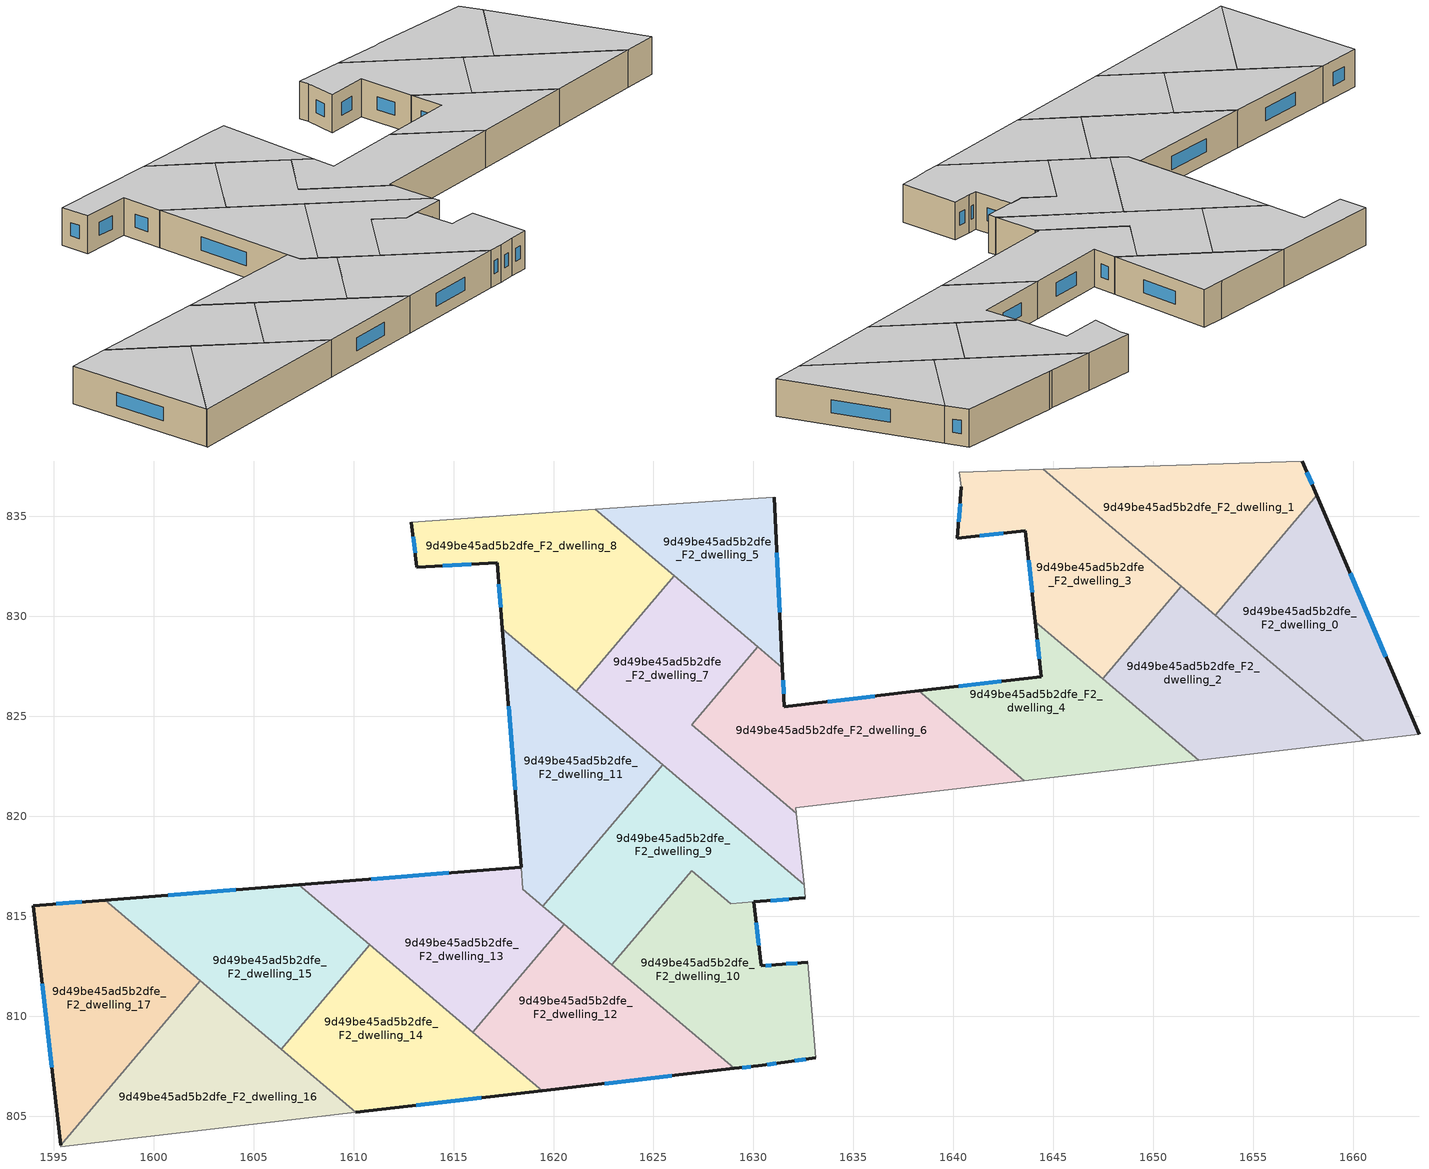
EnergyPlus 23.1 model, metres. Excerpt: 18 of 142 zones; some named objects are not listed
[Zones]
9d49be45ad5b2dfe_F2_dwelling_0
 floor to 9d49be45ad5b2dfe_F1_dwelling_0 (EU_floor_Construction): 1658.18,836.04 1663.29,824.1 1660.53,823.78 1653.11,830.06 z6
 wall outside (EU_wall_Construction): 1663.29,824.1 1658.18,836.04 z6:9
 wall to 9d49be45ad5b2dfe_F2_dwelling_1 (EU_wall_Construction): 1658.18,836.04 1653.11,830.06 z6:9
 wall adiabatic (EU_wall_Construction): 1660.53,823.78 1663.29,824.1 z6:9
 wall to 9d49be45ad5b2dfe_F2_dwelling_2 (EU_wall_Construction): 1653.11,830.06 1660.53,823.78 z6:9
 window (EU_Window_Construction): 1661.63,827.99 1659.84,832.16 z6.98:8.02
 ceiling to 9d49be45ad5b2dfe_F3_dwelling_0 (EU_floor_Construction): 1663.29,824.1 1658.18,836.04 1653.11,830.06 1660.53,823.78 z9
9d49be45ad5b2dfe_F2_dwelling_1
 floor to 9d49be45ad5b2dfe_F1_dwelling_1 (EU_floor_Construction): 1657.45,837.75 1658.18,836.04 1653.11,830.06 1644.51,837.35 1648.53,837.48 1648.76,837.49 z6
 wall outside (EU_wall_Construction): 1658.18,836.04 1657.45,837.75 z6:9
 wall adiabatic (EU_wall_Construction): 1657.45,837.75 1648.76,837.49 1648.53,837.48 1644.51,837.35 z6:9
 wall to 9d49be45ad5b2dfe_F2_dwelling_3 (EU_wall_Construction): 1644.51,837.35 1651.4,831.51 z6:9
 wall to 9d49be45ad5b2dfe_F2_dwelling_2 (EU_wall_Construction): 1651.4,831.51 1653.11,830.06 z6:9
 window (EU_Window_Construction): 1657.94,836.6 1657.69,837.2 z6.98:8.02
 ceiling to 9d49be45ad5b2dfe_F3_dwelling_1 (EU_floor_Construction): 1653.11,830.06 1658.18,836.04 1657.45,837.75 1648.76,837.49 1648.53,837.48 1644.51,837.35 z9
9d49be45ad5b2dfe_F2_dwelling_10
 floor to 9d49be45ad5b2dfe_F1_dwelling_10 (EU_floor_Construction): 1630.01,815.71 1630.39,812.51 1631.11,812.57 1632.71,812.69 1633.11,807.91 1631.56,807.7 1630.25,807.52 1629.05,807.38 1622.92,812.57 1626.91,817.28 1628.87,815.62 z6
 wall outside (EU_wall_Construction): 1632.71,812.69 1631.11,812.57 1630.39,812.51 1630.01,815.71 / 1629.05,807.38 1630.25,807.52 1631.56,807.7 1633.11,807.91 z6:9
 wall adiabatic (EU_wall_Construction): 1633.11,807.91 1632.71,812.69 z6:9
 wall to 9d49be45ad5b2dfe_F2_dwelling_9 (EU_wall_Construction): 1630.01,815.71 1628.87,815.62 / 1628.86,815.62 1626.91,817.28 1622.92,812.57 z6:9
 wall to 9d49be45ad5b2dfe_F2_dwelling_12 (EU_wall_Construction): 1622.92,812.57 1629.05,807.38 z6:9
 window (EU_Window_Construction): 1632.19,812.65 1631.63,812.61 / 1632.07,807.77 1632.61,807.84 / 1630.68,807.58 1631.14,807.64 / 1629.44,807.43 1629.86,807.48 / 1630.27,813.55 1630.14,814.67 / 1630.88,812.55 1630.63,812.53 z6.98:8.02
 ceiling to 9d49be45ad5b2dfe_F3_dwelling_10 (EU_floor_Construction): 1633.11,807.91 1632.71,812.69 1631.11,812.57 1630.39,812.51 1630.01,815.71 1628.87,815.62 1626.91,817.28 1622.92,812.57 1629.05,807.38 1630.25,807.52 1631.56,807.7 z9
9d49be45ad5b2dfe_F2_dwelling_11
 floor to 9d49be45ad5b2dfe_F1_dwelling_11 (EU_floor_Construction): 1625.46,822.58 1619.46,815.5 1618.47,816.34 1617.44,829.37 z6
 wall outside (EU_wall_Construction): 1617.44,829.37 1618.38,817.46 z6:9
 wall to 9d49be45ad5b2dfe_F2_dwelling_9 (EU_wall_Construction): 1619.46,815.5 1625.46,822.58 z6:9
 wall to 9d49be45ad5b2dfe_F2_dwelling_7 (EU_wall_Construction): 1625.46,822.58 1621.14,826.24 z6:9
 wall to 9d49be45ad5b2dfe_F2_dwelling_13 (EU_wall_Construction): 1618.38,817.45 1618.47,816.34 1619.46,815.5 z6:9
 wall to 9d49be45ad5b2dfe_F2_dwelling_8 (EU_wall_Construction): 1621.14,826.24 1617.44,829.37 z6:9
 window (EU_Window_Construction): 1617.75,825.5 1618.08,821.33 z6.98:8.02
 ceiling to 9d49be45ad5b2dfe_F3_dwelling_11 (EU_floor_Construction): 1619.46,815.5 1625.46,822.58 1617.44,829.37 1618.47,816.34 z9
9d49be45ad5b2dfe_F2_dwelling_12
 floor to 9d49be45ad5b2dfe_F1_dwelling_12 (EU_floor_Construction): 1629.05,807.38 1619.43,806.27 1615.97,809.2 1620.54,814.59 z6
 wall outside (EU_wall_Construction): 1619.43,806.27 1629.05,807.38 z6:9
 wall to 9d49be45ad5b2dfe_F2_dwelling_13 (EU_wall_Construction): 1620.54,814.59 1615.97,809.2 z6:9
 wall to 9d49be45ad5b2dfe_F2_dwelling_14 (EU_wall_Construction): 1615.97,809.2 1619.43,806.27 z6:9
 wall to 9d49be45ad5b2dfe_F2_dwelling_9 (EU_wall_Construction): 1622.92,812.57 1620.54,814.59 z6:9
 window (EU_Window_Construction): 1622.56,806.63 1625.92,807.02 z6.98:8.02
 ceiling to 9d49be45ad5b2dfe_F3_dwelling_12 (EU_floor_Construction): 1629.05,807.38 1620.54,814.59 1615.97,809.2 1619.43,806.27 z9
9d49be45ad5b2dfe_F2_dwelling_13
 floor to 9d49be45ad5b2dfe_F1_dwelling_13 (EU_floor_Construction): 1618.38,817.45 1618.47,816.34 1620.54,814.59 1615.97,809.2 1607.26,816.57 z6
 wall outside (EU_wall_Construction): 1618.38,817.45 1607.26,816.57 z6:9
 wall to 9d49be45ad5b2dfe_F2_dwelling_15 (EU_wall_Construction): 1607.26,816.57 1610.81,813.57 z6:9
 wall to 9d49be45ad5b2dfe_F2_dwelling_14 (EU_wall_Construction): 1610.81,813.57 1615.97,809.2 z6:9
 wall to 9d49be45ad5b2dfe_F2_dwelling_9 (EU_wall_Construction): 1620.54,814.59 1619.46,815.5 z6:9
 window (EU_Window_Construction): 1614.77,817.17 1610.88,816.86 z6.98:8.02
 ceiling to 9d49be45ad5b2dfe_F3_dwelling_13 (EU_floor_Construction): 1615.97,809.2 1620.54,814.59 1618.47,816.34 1618.38,817.45 1607.26,816.57 z9
9d49be45ad5b2dfe_F2_dwelling_14
 floor to 9d49be45ad5b2dfe_F1_dwelling_14 (EU_floor_Construction): 1619.43,806.27 1610.1,805.18 1606.38,808.34 1610.81,813.57 z6
 wall outside (EU_wall_Construction): 1610.1,805.18 1619.43,806.27 z6:9
 wall to 9d49be45ad5b2dfe_F2_dwelling_15 (EU_wall_Construction): 1610.81,813.57 1606.38,808.34 z6:9
 wall to 9d49be45ad5b2dfe_F2_dwelling_16 (EU_wall_Construction): 1606.38,808.34 1610.1,805.18 z6:9
 window (EU_Window_Construction): 1613.14,805.54 1616.4,805.91 z6.98:8.02
 ceiling to 9d49be45ad5b2dfe_F3_dwelling_14 (EU_floor_Construction): 1619.43,806.27 1610.81,813.57 1606.38,808.34 1610.1,805.18 z9
9d49be45ad5b2dfe_F2_dwelling_15
 floor to 9d49be45ad5b2dfe_F1_dwelling_15 (EU_floor_Construction): 1610.81,813.57 1606.38,808.34 1597.57,815.81 1607.26,816.57 z6
 wall outside (EU_wall_Construction): 1607.26,816.57 1597.57,815.81 z6:9
 wall to 9d49be45ad5b2dfe_F2_dwelling_17 (EU_wall_Construction): 1597.57,815.81 1602.33,811.77 z6:9
 wall to 9d49be45ad5b2dfe_F2_dwelling_16 (EU_wall_Construction): 1602.33,811.77 1606.37,808.34 z6:9
 window (EU_Window_Construction): 1604.11,816.32 1600.72,816.06 z6.98:8.02
 ceiling to 9d49be45ad5b2dfe_F3_dwelling_15 (EU_floor_Construction): 1606.38,808.34 1610.81,813.57 1607.26,816.57 1597.57,815.81 z9
9d49be45ad5b2dfe_F2_dwelling_16
 floor to 9d49be45ad5b2dfe_F1_dwelling_16 (EU_floor_Construction): 1610.1,805.18 1595.36,803.47 1595.35,803.54 1602.33,811.77 z6
 wall adiabatic (EU_wall_Construction): 1595.35,803.54 1595.36,803.47 1610.1,805.18 z6:9
 wall to 9d49be45ad5b2dfe_F2_dwelling_17 (EU_wall_Construction): 1602.33,811.77 1595.35,803.54 z6:9
 ceiling to 9d49be45ad5b2dfe_F3_dwelling_16 (EU_floor_Construction): 1610.1,805.18 1602.33,811.77 1595.35,803.54 1595.36,803.47 z9
9d49be45ad5b2dfe_F2_dwelling_17
 floor to 9d49be45ad5b2dfe_F1_dwelling_17 (EU_floor_Construction): 1602.33,811.77 1595.35,803.54 1593.96,815.52 1597.57,815.81 z6
 wall outside (EU_wall_Construction): 1597.57,815.81 1593.96,815.52 1595.35,803.54 z6:9
 window (EU_Window_Construction): 1594.42,811.63 1594.9,807.44 / 1596.4,815.72 1595.14,815.62 z6.98:8.02
 ceiling to 9d49be45ad5b2dfe_F3_dwelling_17 (EU_floor_Construction): 1595.35,803.54 1602.33,811.77 1597.57,815.81 1593.96,815.52 z9
9d49be45ad5b2dfe_F2_dwelling_2
 floor to 9d49be45ad5b2dfe_F1_dwelling_2 (EU_floor_Construction): 1660.53,823.78 1652.28,822.8 1647.47,826.88 1651.4,831.51 z6
 wall to 9d49be45ad5b2dfe_F2_dwelling_3 (EU_wall_Construction): 1651.4,831.51 1647.47,826.88 z6:9
 wall adiabatic (EU_wall_Construction): 1652.28,822.8 1660.53,823.78 z6:9
 wall to 9d49be45ad5b2dfe_F2_dwelling_4 (EU_wall_Construction): 1647.47,826.88 1652.28,822.8 z6:9
 ceiling to 9d49be45ad5b2dfe_F3_dwelling_2 (EU_floor_Construction): 1660.53,823.78 1651.4,831.51 1647.47,826.88 1652.28,822.8 z9
9d49be45ad5b2dfe_F2_dwelling_3
 floor to 9d49be45ad5b2dfe_F1_dwelling_3 (EU_floor_Construction): 1651.4,831.51 1647.47,826.88 1644.1,829.74 1643.6,834.28 1640.2,833.9 1640.4,836.48 1640.28,837.21 1644.51,837.35 z6
 wall outside (EU_wall_Construction): 1640.4,836.48 1640.2,833.9 1643.6,834.28 1644.1,829.74 z6:9
 wall adiabatic (EU_wall_Construction): 1644.51,837.35 1640.28,837.21 1640.4,836.48 z6:9
 wall to 9d49be45ad5b2dfe_F2_dwelling_4 (EU_wall_Construction): 1644.1,829.74 1647.47,826.88 z6:9
 window (EU_Window_Construction): 1643.76,832.8 1643.94,831.21 / 1641.31,834.02 1642.5,834.16 / 1640.34,835.64 1640.27,834.74 z6.98:8.02
 ceiling to 9d49be45ad5b2dfe_F3_dwelling_3 (EU_floor_Construction): 1647.47,826.88 1651.4,831.51 1644.51,837.35 1640.28,837.21 1640.4,836.48 1640.2,833.9 1643.6,834.28 1644.1,829.74 z9
9d49be45ad5b2dfe_F2_dwelling_4
 floor to 9d49be45ad5b2dfe_F1_dwelling_4 (EU_floor_Construction): 1652.28,822.8 1643.56,821.78 1638.26,826.27 1644.4,826.98 1644.1,829.74 z6
 wall outside (EU_wall_Construction): 1644.1,829.74 1644.4,826.98 1638.26,826.27 z6:9
 wall adiabatic (EU_wall_Construction): 1643.56,821.78 1652.28,822.8 z6:9
 wall to 9d49be45ad5b2dfe_F2_dwelling_6 (EU_wall_Construction): 1638.26,826.27 1643.56,821.78 z6:9
 window (EU_Window_Construction): 1642.41,826.75 1640.26,826.5 / 1644.2,828.84 1644.3,827.88 z6.98:8.02
 ceiling to 9d49be45ad5b2dfe_F3_dwelling_4 (EU_floor_Construction): 1652.28,822.8 1644.1,829.74 1644.4,826.98 1638.26,826.27 1643.56,821.78 z9
9d49be45ad5b2dfe_F2_dwelling_5
 floor to 9d49be45ad5b2dfe_F1_dwelling_5 (EU_floor_Construction): 1631.03,835.96 1631.45,827.43 1622.09,835.36 1629.06,835.84 z6
 wall outside (EU_wall_Construction): 1631.45,827.43 1631.03,835.96 z6:9
 wall adiabatic (EU_wall_Construction): 1631.03,835.96 1629.06,835.84 1622.09,835.36 z6:9
 wall to 9d49be45ad5b2dfe_F2_dwelling_7 (EU_wall_Construction): 1626.03,832.02 1630.22,828.47 z6:9
 wall to 9d49be45ad5b2dfe_F2_dwelling_6 (EU_wall_Construction): 1630.22,828.47 1631.45,827.43 z6:9
 wall to 9d49be45ad5b2dfe_F2_dwelling_8 (EU_wall_Construction): 1622.09,835.36 1626.03,832.02 z6:9
 window (EU_Window_Construction): 1631.31,830.2 1631.17,833.19 z6.98:8.02
 ceiling to 9d49be45ad5b2dfe_F3_dwelling_5 (EU_floor_Construction): 1631.45,827.43 1631.03,835.96 1629.06,835.84 1622.09,835.36 z9
9d49be45ad5b2dfe_F2_dwelling_6
 floor to 9d49be45ad5b2dfe_F1_dwelling_6 (EU_floor_Construction): 1638.26,826.27 1643.56,821.78 1632.12,820.43 1632.15,820.15 1626.92,824.58 1630.22,828.47 1631.45,827.43 1631.54,825.48 z6
 wall outside (EU_wall_Construction): 1638.26,826.27 1631.54,825.48 1631.45,827.43 z6:9
 wall to 9d49be45ad5b2dfe_F2_dwelling_7 (EU_wall_Construction): 1630.22,828.47 1626.92,824.58 1632.15,820.15 z6:9
 wall adiabatic (EU_wall_Construction): 1632.15,820.15 1632.12,820.43 1643.56,821.78 z6:9
 window (EU_Window_Construction): 1631.51,826.11 1631.48,826.79 / 1636.08,826.01 1633.73,825.74 z6.98:8.02
 ceiling to 9d49be45ad5b2dfe_F3_dwelling_6 (EU_floor_Construction): 1643.56,821.78 1638.26,826.27 1631.54,825.48 1631.45,827.43 1630.22,828.47 1626.92,824.58 1632.15,820.15 1632.12,820.43 z9
9d49be45ad5b2dfe_F2_dwelling_7
 floor to 9d49be45ad5b2dfe_F1_dwelling_7 (EU_floor_Construction): 1630.22,828.47 1626.92,824.58 1632.15,820.15 1632.53,816.58 1621.14,826.24 1626.03,832.02 z6
 wall adiabatic (EU_wall_Construction): 1632.53,816.58 1632.15,820.15 z6:9
 wall to 9d49be45ad5b2dfe_F2_dwelling_8 (EU_wall_Construction): 1626.03,832.02 1621.14,826.24 z6:9
 wall to 9d49be45ad5b2dfe_F2_dwelling_9 (EU_wall_Construction): 1625.46,822.58 1632.53,816.58 z6:9
 ceiling to 9d49be45ad5b2dfe_F3_dwelling_7 (EU_floor_Construction): 1632.53,816.58 1632.15,820.15 1626.92,824.58 1630.22,828.47 1626.03,832.02 1621.14,826.24 z9
9d49be45ad5b2dfe_F2_dwelling_8
 floor to 9d49be45ad5b2dfe_F1_dwelling_8 (EU_floor_Construction): 1626.03,832.02 1621.14,826.24 1617.44,829.37 1617.18,832.68 1613.16,832.44 1612.88,834.71 1622.09,835.36 z6
 wall outside (EU_wall_Construction): 1612.88,834.71 1613.16,832.44 1617.18,832.68 1617.44,829.37 z6:9
 wall adiabatic (EU_wall_Construction): 1622.09,835.36 1612.88,834.71 z6:9
 window (EU_Window_Construction): 1617.27,831.61 1617.36,830.45 / 1614.47,832.52 1615.88,832.6 / 1612.97,833.97 1613.07,833.18 z6.98:8.02
 ceiling to 9d49be45ad5b2dfe_F3_dwelling_8 (EU_floor_Construction): 1621.14,826.24 1626.03,832.02 1622.09,835.36 1612.88,834.71 1613.16,832.44 1617.18,832.68 1617.44,829.37 z9
9d49be45ad5b2dfe_F2_dwelling_9
 floor to 9d49be45ad5b2dfe_F1_dwelling_9 (EU_floor_Construction): 1632.53,816.58 1632.6,815.92 1628.87,815.62 1626.91,817.28 1622.92,812.57 1619.46,815.5 1625.46,822.58 z6
 wall outside (EU_wall_Construction): 1630.02,815.71 1632.6,815.92 z6:9
 wall adiabatic (EU_wall_Construction): 1632.6,815.92 1632.53,816.58 z6:9
 window (EU_Window_Construction): 1630.86,815.78 1631.76,815.85 z6.98:8.02
 ceiling to 9d49be45ad5b2dfe_F3_dwelling_9 (EU_floor_Construction): 1632.6,815.92 1632.53,816.58 1625.46,822.58 1619.46,815.5 1622.92,812.57 1626.91,817.28 1628.87,815.62 z9
[Building]
EU S2 Campaign: North Axis=0; Terrain=City; Solar Distribution=FullExterior
[Site:Location]
Bologna: Latitude=44.5; Longitude=11.25; Time Zone=1; Elevation=37
[SizingPeriod:WeatherFileDays]
AnnualSizingPeriod: Begin Month=1; Begin Day of Month=1; End Month=12; End Day of Month=31; Day of Week for Start Day=Monday; Use Weather File Daylight Saving Period=No; Use Weather File Rain and Snow Indicators=No
[MATERIAL]
EU_InternalMass_Material: Roughness=MediumRough; Thickness=0.1; Conductivity=1; Density=1800; Specific Heat=900; Thermal Absorptance=0.9; Solar Absorptance=0.7; Visible Absorptance=0.7
[MATERIAL:NOMASS] Roughness=MediumRough; Thermal Absorptance=0.9; Solar Absorptance=0.7; Visible Absorptance=0.7
Name | Thermal Resistance
EU_wall_NoMass | 0.905828
EU_floor_NoMass | 0.67114
[WINDOWMATERIAL:SIMPLEGLAZINGSYSTEM]
EU_Window_SimpleGlazing: UFactor=4.52486; Solar Heat Gain Coefficient=0.85; Visible Transmittance=0.85
[CONSTRUCTION]
EU_wall_Construction: EU_wall_NoMass
EU_floor_Construction: EU_floor_NoMass
EU_Window_Construction: EU_Window_SimpleGlazing
EU_InternalMass_Construction: EU_InternalMass_Material
[ZONE] Type=1; Multiplier=1; Ceiling Height=autocalculate; Floor Area=autocalculate; Part of Total Floor Area=Yes
Name | Volume
9d49be45ad5b2dfe_F2_dwelling_0 | 166.42
9d49be45ad5b2dfe_F2_dwelling_1 | 166.406
9d49be45ad5b2dfe_F2_dwelling_10 | 168.581
9d49be45ad5b2dfe_F2_dwelling_11 | 164.245
9d49be45ad5b2dfe_F2_dwelling_12 | 166.401
9d49be45ad5b2dfe_F2_dwelling_13 | 168.286
9d49be45ad5b2dfe_F2_dwelling_14 | 166.407
9d49be45ad5b2dfe_F2_dwelling_15 | 166.425
9d49be45ad5b2dfe_F2_dwelling_16; 9d49be45ad5b2dfe_F2_dwelling_17 | 166.411
9d49be45ad5b2dfe_F2_dwelling_2 | 166.408
9d49be45ad5b2dfe_F2_dwelling_3 | 166.436
9d49be45ad5b2dfe_F2_dwelling_4 | 144.458
9d49be45ad5b2dfe_F2_dwelling_5 | 115.017
9d49be45ad5b2dfe_F2_dwelling_6 | 203.076
9d49be45ad5b2dfe_F2_dwelling_7 | 185.073
9d49be45ad5b2dfe_F2_dwelling_8 | 185.024
9d49be45ad5b2dfe_F2_dwelling_9 | 164.002
[INTERNALMASS] Construction=EU_InternalMass_Construction
Name | Zone or ZoneList | Surface Area
9d49be45ad5b2dfe_F2_dwelling_0_EU_InternalMass | 9d49be45ad5b2dfe_F2_dwelling_0 | 55.4743
9d49be45ad5b2dfe_F2_dwelling_1_EU_InternalMass | 9d49be45ad5b2dfe_F2_dwelling_1 | 55.4686
9d49be45ad5b2dfe_F2_dwelling_2_EU_InternalMass | 9d49be45ad5b2dfe_F2_dwelling_2 | 55.4699
9d49be45ad5b2dfe_F2_dwelling_3_EU_InternalMass | 9d49be45ad5b2dfe_F2_dwelling_3 | 55.4782
9d49be45ad5b2dfe_F2_dwelling_4_EU_InternalMass | 9d49be45ad5b2dfe_F2_dwelling_4 | 48.1524
9d49be45ad5b2dfe_F2_dwelling_5_EU_InternalMass | 9d49be45ad5b2dfe_F2_dwelling_5 | 38.3375
9d49be45ad5b2dfe_F2_dwelling_6_EU_InternalMass | 9d49be45ad5b2dfe_F2_dwelling_6 | 67.6956
9d49be45ad5b2dfe_F2_dwelling_7_EU_InternalMass | 9d49be45ad5b2dfe_F2_dwelling_7 | 61.6908
9d49be45ad5b2dfe_F2_dwelling_8_EU_InternalMass | 9d49be45ad5b2dfe_F2_dwelling_8 | 61.6752
9d49be45ad5b2dfe_F2_dwelling_9_EU_InternalMass | 9d49be45ad5b2dfe_F2_dwelling_9 | 54.6684
9d49be45ad5b2dfe_F2_dwelling_10_EU_InternalMass | 9d49be45ad5b2dfe_F2_dwelling_10 | 56.195
9d49be45ad5b2dfe_F2_dwelling_11_EU_InternalMass | 9d49be45ad5b2dfe_F2_dwelling_11 | 54.7399
9d49be45ad5b2dfe_F2_dwelling_12_EU_InternalMass | 9d49be45ad5b2dfe_F2_dwelling_12 | 55.4696
9d49be45ad5b2dfe_F2_dwelling_13_EU_InternalMass | 9d49be45ad5b2dfe_F2_dwelling_13 | 56.0965
9d49be45ad5b2dfe_F2_dwelling_14_EU_InternalMass | 9d49be45ad5b2dfe_F2_dwelling_14 | 55.4686
9d49be45ad5b2dfe_F2_dwelling_15_EU_InternalMass | 9d49be45ad5b2dfe_F2_dwelling_15 | 55.4745
9d49be45ad5b2dfe_F2_dwelling_16_EU_InternalMass | 9d49be45ad5b2dfe_F2_dwelling_16 | 55.4749
9d49be45ad5b2dfe_F2_dwelling_17_EU_InternalMass | 9d49be45ad5b2dfe_F2_dwelling_17 | 55.4727
[OTHEREQUIPMENT] Fuel Type=Electricity; Design Level Calculation Method=Watts/Area; Power per Zone Floor Area=1; Fraction Latent=0; Fraction Radiant=0; Fraction Lost=0; Carbon Dioxide Generation Rate=0; EndUse Subcategory=EU_Step8_InternalGains
Name | Zone or ZoneList or Space or SpaceList | Schedule
EU_Step8_InternalGain_9d49be45ad5b2dfe_F2_dwelling_0_f000 | 9d49be45ad5b2dfe_F2_dwelling_0 | EU_Step8_GainSchedule_9d49be45ad5b2dfe_F2_dwelling_0_f000
EU_Step8_InternalGain_9d49be45ad5b2dfe_F2_dwelling_1_f000 | 9d49be45ad5b2dfe_F2_dwelling_1 | EU_Step8_GainSchedule_9d49be45ad5b2dfe_F2_dwelling_1_f000
EU_Step8_InternalGain_9d49be45ad5b2dfe_F2_dwelling_2_f000 | 9d49be45ad5b2dfe_F2_dwelling_2 | EU_Step8_GainSchedule_9d49be45ad5b2dfe_F2_dwelling_2_f000
EU_Step8_InternalGain_9d49be45ad5b2dfe_F2_dwelling_3_f000 | 9d49be45ad5b2dfe_F2_dwelling_3 | EU_Step8_GainSchedule_9d49be45ad5b2dfe_F2_dwelling_3_f000
EU_Step8_InternalGain_9d49be45ad5b2dfe_F2_dwelling_4_f000 | 9d49be45ad5b2dfe_F2_dwelling_4 | EU_Step8_GainSchedule_9d49be45ad5b2dfe_F2_dwelling_4_f000
EU_Step8_InternalGain_9d49be45ad5b2dfe_F2_dwelling_5_f000 | 9d49be45ad5b2dfe_F2_dwelling_5 | EU_Step8_GainSchedule_9d49be45ad5b2dfe_F2_dwelling_5_f000
EU_Step8_InternalGain_9d49be45ad5b2dfe_F2_dwelling_6_f000 | 9d49be45ad5b2dfe_F2_dwelling_6 | EU_Step8_GainSchedule_9d49be45ad5b2dfe_F2_dwelling_6_f000
EU_Step8_InternalGain_9d49be45ad5b2dfe_F2_dwelling_7_f000 | 9d49be45ad5b2dfe_F2_dwelling_7 | EU_Step8_GainSchedule_9d49be45ad5b2dfe_F2_dwelling_7_f000
EU_Step8_InternalGain_9d49be45ad5b2dfe_F2_dwelling_8_f000 | 9d49be45ad5b2dfe_F2_dwelling_8 | EU_Step8_GainSchedule_9d49be45ad5b2dfe_F2_dwelling_8_f000
EU_Step8_InternalGain_9d49be45ad5b2dfe_F2_dwelling_9_f000 | 9d49be45ad5b2dfe_F2_dwelling_9 | EU_Step8_GainSchedule_9d49be45ad5b2dfe_F2_dwelling_9_f000
EU_Step8_InternalGain_9d49be45ad5b2dfe_F2_dwelling_10_f000 | 9d49be45ad5b2dfe_F2_dwelling_10 | EU_Step8_GainSchedule_9d49be45ad5b2dfe_F2_dwelling_10_f000
EU_Step8_InternalGain_9d49be45ad5b2dfe_F2_dwelling_11_f000 | 9d49be45ad5b2dfe_F2_dwelling_11 | EU_Step8_GainSchedule_9d49be45ad5b2dfe_F2_dwelling_11_f000
EU_Step8_InternalGain_9d49be45ad5b2dfe_F2_dwelling_12_f000 | 9d49be45ad5b2dfe_F2_dwelling_12 | EU_Step8_GainSchedule_9d49be45ad5b2dfe_F2_dwelling_12_f000
EU_Step8_InternalGain_9d49be45ad5b2dfe_F2_dwelling_13_f000 | 9d49be45ad5b2dfe_F2_dwelling_13 | EU_Step8_GainSchedule_9d49be45ad5b2dfe_F2_dwelling_13_f000
EU_Step8_InternalGain_9d49be45ad5b2dfe_F2_dwelling_14_f000 | 9d49be45ad5b2dfe_F2_dwelling_14 | EU_Step8_GainSchedule_9d49be45ad5b2dfe_F2_dwelling_14_f000
EU_Step8_InternalGain_9d49be45ad5b2dfe_F2_dwelling_15_f000 | 9d49be45ad5b2dfe_F2_dwelling_15 | EU_Step8_GainSchedule_9d49be45ad5b2dfe_F2_dwelling_15_f000
EU_Step8_InternalGain_9d49be45ad5b2dfe_F2_dwelling_16_f000 | 9d49be45ad5b2dfe_F2_dwelling_16 | EU_Step8_GainSchedule_9d49be45ad5b2dfe_F2_dwelling_16_f000
EU_Step8_InternalGain_9d49be45ad5b2dfe_F2_dwelling_17_f000 | 9d49be45ad5b2dfe_F2_dwelling_17 | EU_Step8_GainSchedule_9d49be45ad5b2dfe_F2_dwelling_17_f000
[ZONEVENTILATION:DESIGNFLOWRATE] Schedule=EU_AlwaysOn; Design Flow Rate Calculation Method=AirChanges/Hour; Air Changes per Hour=0.73129; Ventilation Type=Natural; Fan Pressure Rise=0; Fan Total Efficiency=1; Constant Term Coefficient=1; Temperature Term Coefficient=0; Velocity Term Coefficient=0; Velocity Squared Term Coefficient=0; Minimum Indoor Temperature=-100; Maximum Indoor Temperature=100; Delta Temperature=-100; Minimum Outdoor Temperature=-100; Maximum Outdoor Temperature=100; Maximum Wind Speed=40
Name | Zone or ZoneList or Space or SpaceList
EU_ConstantAir_9d49be45ad5b2dfe_F2_dwelling_0 | 9d49be45ad5b2dfe_F2_dwelling_0
EU_ConstantAir_9d49be45ad5b2dfe_F2_dwelling_1 | 9d49be45ad5b2dfe_F2_dwelling_1
EU_ConstantAir_9d49be45ad5b2dfe_F2_dwelling_2 | 9d49be45ad5b2dfe_F2_dwelling_2
EU_ConstantAir_9d49be45ad5b2dfe_F2_dwelling_3 | 9d49be45ad5b2dfe_F2_dwelling_3
EU_ConstantAir_9d49be45ad5b2dfe_F2_dwelling_4 | 9d49be45ad5b2dfe_F2_dwelling_4
EU_ConstantAir_9d49be45ad5b2dfe_F2_dwelling_5 | 9d49be45ad5b2dfe_F2_dwelling_5
EU_ConstantAir_9d49be45ad5b2dfe_F2_dwelling_6 | 9d49be45ad5b2dfe_F2_dwelling_6
EU_ConstantAir_9d49be45ad5b2dfe_F2_dwelling_7 | 9d49be45ad5b2dfe_F2_dwelling_7
EU_ConstantAir_9d49be45ad5b2dfe_F2_dwelling_8 | 9d49be45ad5b2dfe_F2_dwelling_8
EU_ConstantAir_9d49be45ad5b2dfe_F2_dwelling_9 | 9d49be45ad5b2dfe_F2_dwelling_9
EU_ConstantAir_9d49be45ad5b2dfe_F2_dwelling_10 | 9d49be45ad5b2dfe_F2_dwelling_10
EU_ConstantAir_9d49be45ad5b2dfe_F2_dwelling_11 | 9d49be45ad5b2dfe_F2_dwelling_11
EU_ConstantAir_9d49be45ad5b2dfe_F2_dwelling_12 | 9d49be45ad5b2dfe_F2_dwelling_12
EU_ConstantAir_9d49be45ad5b2dfe_F2_dwelling_13 | 9d49be45ad5b2dfe_F2_dwelling_13
EU_ConstantAir_9d49be45ad5b2dfe_F2_dwelling_14 | 9d49be45ad5b2dfe_F2_dwelling_14
EU_ConstantAir_9d49be45ad5b2dfe_F2_dwelling_15 | 9d49be45ad5b2dfe_F2_dwelling_15
EU_ConstantAir_9d49be45ad5b2dfe_F2_dwelling_16 | 9d49be45ad5b2dfe_F2_dwelling_16
EU_ConstantAir_9d49be45ad5b2dfe_F2_dwelling_17 | 9d49be45ad5b2dfe_F2_dwelling_17
[HVACTEMPLATE:ZONE:IDEALLOADSAIRSYSTEM] System Availability Schedule=EU_AlwaysOn; Maximum Heating Supply Air Temperature=50; Minimum Cooling Supply Air Temperature=13; Maximum Heating Supply Air Humidity Ratio=0.0156; Minimum Cooling Supply Air Humidity Ratio=0.0077; Heating Limit=NoLimit; Cooling Limit=NoLimit; Heating Availability Schedule=EU_AlwaysOn; Cooling Availability Schedule=EU_CoolingOff; Dehumidification Control Type=ConstantSensibleHeatRatio; Cooling Sensible Heat Ratio=0.7; Dehumidification Setpoint=60; Humidification Control Type=None; Humidification Setpoint=30; Outdoor Air Method=None; Outdoor Air Flow Rate per Person=0.00944; Outdoor Air Flow Rate per Zone Floor Area=0; Outdoor Air Flow Rate per Zone=0; Demand Controlled Ventilation Type=None; Outdoor Air Economizer Type=NoEconomizer; Heat Recovery Type=None; Sensible Heat Recovery Effectiveness=0.7; Latent Heat Recovery Effectiveness=0.65
Name | Template Thermostat
9d49be45ad5b2dfe_F2_dwelling_0 | EU_HeatOnly_9d49be45ad5b2dfe_F2_dwelling_0
9d49be45ad5b2dfe_F2_dwelling_1 | EU_HeatOnly_9d49be45ad5b2dfe_F2_dwelling_1
9d49be45ad5b2dfe_F2_dwelling_2 | EU_HeatOnly_9d49be45ad5b2dfe_F2_dwelling_2
9d49be45ad5b2dfe_F2_dwelling_3 | EU_HeatOnly_9d49be45ad5b2dfe_F2_dwelling_3
9d49be45ad5b2dfe_F2_dwelling_4 | EU_HeatOnly_9d49be45ad5b2dfe_F2_dwelling_4
9d49be45ad5b2dfe_F2_dwelling_5 | EU_HeatOnly_9d49be45ad5b2dfe_F2_dwelling_5
9d49be45ad5b2dfe_F2_dwelling_6 | EU_HeatOnly_9d49be45ad5b2dfe_F2_dwelling_6
9d49be45ad5b2dfe_F2_dwelling_7 | EU_HeatOnly_9d49be45ad5b2dfe_F2_dwelling_7
9d49be45ad5b2dfe_F2_dwelling_8 | EU_HeatOnly_9d49be45ad5b2dfe_F2_dwelling_8
9d49be45ad5b2dfe_F2_dwelling_9 | EU_HeatOnly_9d49be45ad5b2dfe_F2_dwelling_9
9d49be45ad5b2dfe_F2_dwelling_10 | EU_HeatOnly_9d49be45ad5b2dfe_F2_dwelling_10
9d49be45ad5b2dfe_F2_dwelling_11 | EU_HeatOnly_9d49be45ad5b2dfe_F2_dwelling_11
9d49be45ad5b2dfe_F2_dwelling_12 | EU_HeatOnly_9d49be45ad5b2dfe_F2_dwelling_12
9d49be45ad5b2dfe_F2_dwelling_13 | EU_HeatOnly_9d49be45ad5b2dfe_F2_dwelling_13
9d49be45ad5b2dfe_F2_dwelling_14 | EU_HeatOnly_9d49be45ad5b2dfe_F2_dwelling_14
9d49be45ad5b2dfe_F2_dwelling_15 | EU_HeatOnly_9d49be45ad5b2dfe_F2_dwelling_15
9d49be45ad5b2dfe_F2_dwelling_16 | EU_HeatOnly_9d49be45ad5b2dfe_F2_dwelling_16
9d49be45ad5b2dfe_F2_dwelling_17 | EU_HeatOnly_9d49be45ad5b2dfe_F2_dwelling_17
[SIZING:ZONE] Zone Cooling Design Supply Air Temperature Input Method=SupplyAirTemperature; Zone Cooling Design Supply Air Temperature=13; Zone Heating Design Supply Air Temperature Input Method=SupplyAirTemperature; Zone Heating Design Supply Air Temperature=50; Zone Cooling Design Supply Air Humidity Ratio=0.008; Zone Heating Design Supply Air Humidity Ratio=0.008; Cooling Design Air Flow Method=DesignDay; Cooling Design Air Flow Rate=0; Cooling Minimum Air Flow per Zone Floor Area=0.000762; Cooling Minimum Air Flow=0; Cooling Minimum Air Flow Fraction=0.2; Heating Design Air Flow Method=DesignDay; Heating Design Air Flow Rate=0; Heating Maximum Air Flow per Zone Floor Area=0.002032; Heating Maximum Air Flow=0.141576; Heating Maximum Air Flow Fraction=0.3; Account for Dedicated Outdoor Air System=No; Dedicated Outdoor Air System Control Strategy=NeutralSupplyAir; Dedicated Outdoor Air Low Setpoint Temperature for Design=autosize; Dedicated Outdoor Air High Setpoint Temperature for Design=autosize; Zone Load Sizing Method=Sensible Load Only No Latent Load; Zone Latent Cooling Design Supply Air Humidity Ratio Input Method=HumidityRatioDifference; Zone Cooling Design Supply Air Humidity Ratio Difference=0.005; Zone Latent Heating Design Supply Air Humidity Ratio Input Method=HumidityRatioDifference; Zone Humidification Design Supply Air Humidity Ratio Difference=0.005
9d49be45ad5b2dfe_F2_dwelling_0; 9d49be45ad5b2dfe_F2_dwelling_1; 9d49be45ad5b2dfe_F2_dwelling_2; 9d49be45ad5b2dfe_F2_dwelling_3; 9d49be45ad5b2dfe_F2_dwelling_4; 9d49be45ad5b2dfe_F2_dwelling_5; 9d49be45ad5b2dfe_F2_dwelling_6; 9d49be45ad5b2dfe_F2_dwelling_7; 9d49be45ad5b2dfe_F2_dwelling_8; 9d49be45ad5b2dfe_F2_dwelling_9; 9d49be45ad5b2dfe_F2_dwelling_10; 9d49be45ad5b2dfe_F2_dwelling_11; 9d49be45ad5b2dfe_F2_dwelling_12; 9d49be45ad5b2dfe_F2_dwelling_13; 9d49be45ad5b2dfe_F2_dwelling_14; 9d49be45ad5b2dfe_F2_dwelling_15; 9d49be45ad5b2dfe_F2_dwelling_16; 9d49be45ad5b2dfe_F2_dwelling_17
[SCHEDULE:CONSTANT]
Name | Hourly Value
EU_AlwaysOn | 1
EU_CoolingOff | 0
[SCHEDULE:FILE] Column Number=1; Rows to Skip at Top=0; Number of Hours of Data=8760; Column Separator=Comma; Interpolate to Timestep=No; Minutes per Item=60; Adjust Schedule for Daylight Savings=Yes
Name | File
EU_Step8_GainSchedule_9d49be45ad5b2dfe_F2_dwelling_0_f000 | ../../schedules/9d49be45ad5b2dfe/9d49be45ad5b2dfe_F2_dwelling_0_f000_gain.csv
EU_Step8_GainSchedule_9d49be45ad5b2dfe_F2_dwelling_1_f000 | ../../schedules/9d49be45ad5b2dfe/9d49be45ad5b2dfe_F2_dwelling_1_f000_gain.csv
EU_Step8_GainSchedule_9d49be45ad5b2dfe_F2_dwelling_2_f000 | ../../schedules/9d49be45ad5b2dfe/9d49be45ad5b2dfe_F2_dwelling_2_f000_gain.csv
EU_Step8_GainSchedule_9d49be45ad5b2dfe_F2_dwelling_3_f000 | ../../schedules/9d49be45ad5b2dfe/9d49be45ad5b2dfe_F2_dwelling_3_f000_gain.csv
EU_Step8_GainSchedule_9d49be45ad5b2dfe_F2_dwelling_4_f000 | ../../schedules/9d49be45ad5b2dfe/9d49be45ad5b2dfe_F2_dwelling_4_f000_gain.csv
EU_Step8_GainSchedule_9d49be45ad5b2dfe_F2_dwelling_5_f000 | ../../schedules/9d49be45ad5b2dfe/9d49be45ad5b2dfe_F2_dwelling_5_f000_gain.csv
EU_Step8_GainSchedule_9d49be45ad5b2dfe_F2_dwelling_6_f000 | ../../schedules/9d49be45ad5b2dfe/9d49be45ad5b2dfe_F2_dwelling_6_f000_gain.csv
EU_Step8_GainSchedule_9d49be45ad5b2dfe_F2_dwelling_7_f000 | ../../schedules/9d49be45ad5b2dfe/9d49be45ad5b2dfe_F2_dwelling_7_f000_gain.csv
EU_Step8_GainSchedule_9d49be45ad5b2dfe_F2_dwelling_8_f000 | ../../schedules/9d49be45ad5b2dfe/9d49be45ad5b2dfe_F2_dwelling_8_f000_gain.csv
EU_Step8_GainSchedule_9d49be45ad5b2dfe_F2_dwelling_9_f000 | ../../schedules/9d49be45ad5b2dfe/9d49be45ad5b2dfe_F2_dwelling_9_f000_gain.csv
EU_Step8_GainSchedule_9d49be45ad5b2dfe_F2_dwelling_10_f000 | ../../schedules/9d49be45ad5b2dfe/9d49be45ad5b2dfe_F2_dwelling_10_f000_gain.csv
EU_Step8_GainSchedule_9d49be45ad5b2dfe_F2_dwelling_11_f000 | ../../schedules/9d49be45ad5b2dfe/9d49be45ad5b2dfe_F2_dwelling_11_f000_gain.csv
EU_Step8_GainSchedule_9d49be45ad5b2dfe_F2_dwelling_12_f000 | ../../schedules/9d49be45ad5b2dfe/9d49be45ad5b2dfe_F2_dwelling_12_f000_gain.csv
EU_Step8_GainSchedule_9d49be45ad5b2dfe_F2_dwelling_13_f000 | ../../schedules/9d49be45ad5b2dfe/9d49be45ad5b2dfe_F2_dwelling_13_f000_gain.csv
EU_Step8_GainSchedule_9d49be45ad5b2dfe_F2_dwelling_14_f000 | ../../schedules/9d49be45ad5b2dfe/9d49be45ad5b2dfe_F2_dwelling_14_f000_gain.csv
EU_Step8_GainSchedule_9d49be45ad5b2dfe_F2_dwelling_15_f000 | ../../schedules/9d49be45ad5b2dfe/9d49be45ad5b2dfe_F2_dwelling_15_f000_gain.csv
EU_Step8_GainSchedule_9d49be45ad5b2dfe_F2_dwelling_16_f000 | ../../schedules/9d49be45ad5b2dfe/9d49be45ad5b2dfe_F2_dwelling_16_f000_gain.csv
EU_Step8_GainSchedule_9d49be45ad5b2dfe_F2_dwelling_17_f000 | ../../schedules/9d49be45ad5b2dfe/9d49be45ad5b2dfe_F2_dwelling_17_f000_gain.csv
